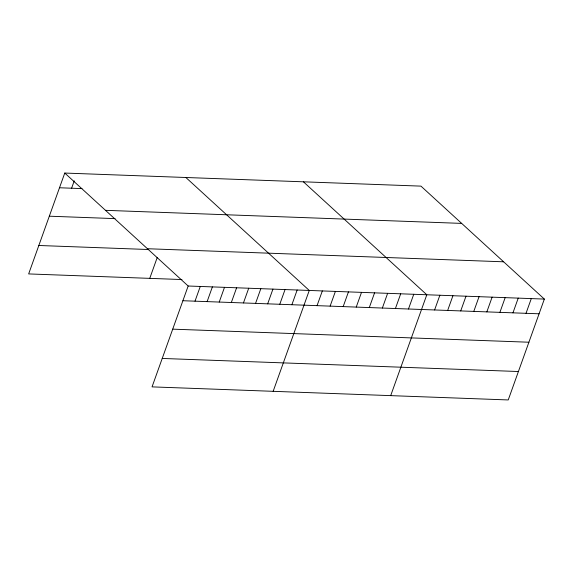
<?xml version="1.0" encoding="UTF-8"?>
<svg xmlns="http://www.w3.org/2000/svg" width="573" height="573" viewBox="0 0 573 573"><rect width="100%" height="100%" fill="white"/><g stroke="black" fill="none" stroke-linecap="round" stroke-linejoin="round"><path stroke-width="0.86" d="M64.763 173.053L188.166 286.006L152.046 386.875L508.237 399.947L544.35 299.077L420.954 186.125L64.763 173.053L28.65 273.923L181.97 279.545M71.611 188.209L74.239 180.853M149.754 278.363L157.238 257.463M195.006 301.169L200.278 286.45M207.118 301.613L212.382 286.894M219.23 302.057L224.494 287.338M231.334 302.501L236.606 287.782M243.446 302.945L248.718 288.226M255.558 303.389L260.83 288.67M267.67 303.833L272.934 289.121M279.774 304.277L285.046 289.566M291.886 304.721L297.158 290.01M273.149 391.323L309.27 290.454L185.867 177.494M317.055 305.645L322.327 290.934M330.12 306.125L335.391 291.413M343.177 306.605L348.448 291.886M356.241 307.085L361.506 292.366M369.299 307.565L374.57 292.846M382.363 308.045L387.627 293.326M395.42 308.525L400.692 293.806M408.477 309.005L413.749 294.286M390.693 395.635L426.806 294.766L303.411 181.813M434.599 309.957L439.871 295.245M447.663 310.437L452.928 295.725M460.721 310.917L465.992 296.205M473.778 311.397L479.049 296.685M486.842 311.877L492.107 297.165M499.9 312.357L505.171 297.645M512.964 312.837L518.228 298.118M526.021 313.316L531.293 298.597M59.499 187.765L81.989 188.596M105.489 210.327L461.673 223.398M49.321 216.2L115.058 218.614M147.44 248.732L503.631 261.804M38.828 245.488L147.82 249.491M188.166 286.006L544.35 299.077M182.894 300.725L539.078 313.796M172.717 329.153L528.9 342.224M162.231 358.447L518.415 371.519"/></g></svg>
